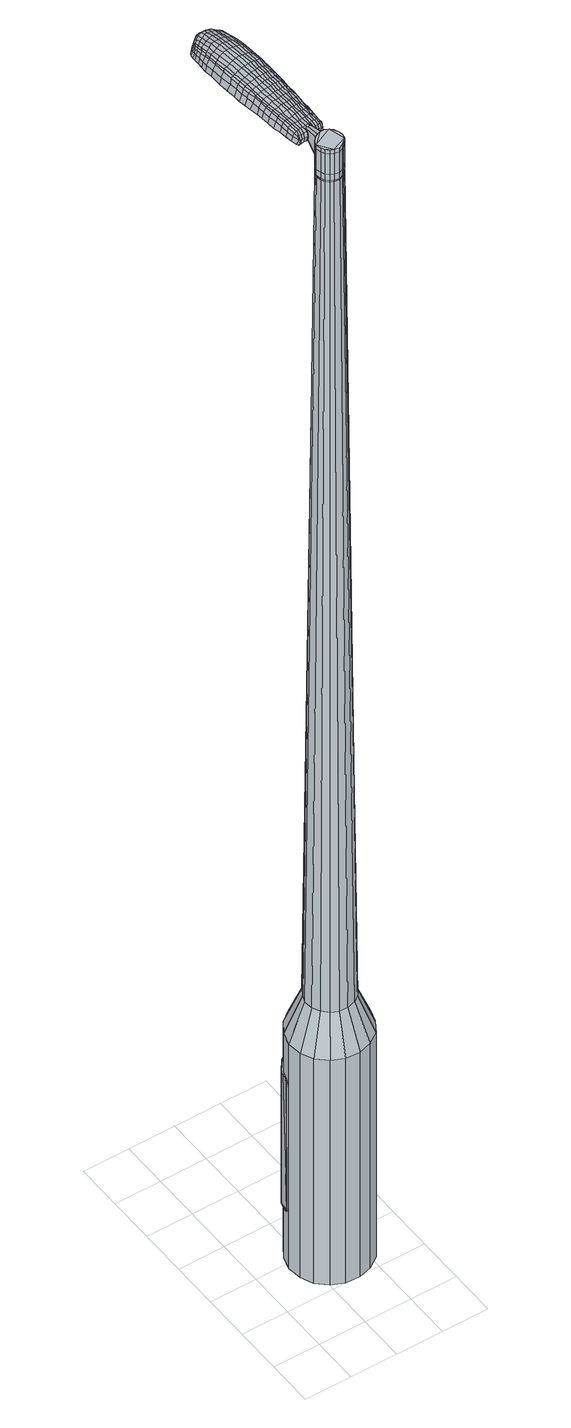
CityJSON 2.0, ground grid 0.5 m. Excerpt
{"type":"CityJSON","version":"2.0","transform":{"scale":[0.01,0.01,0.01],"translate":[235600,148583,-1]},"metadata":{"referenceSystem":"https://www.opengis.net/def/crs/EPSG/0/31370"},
"CityObjects":{
"object1":{"type":"GenericCityObject","attributes":{"cluster":123,"mean_distance_to_centroid":0.121,"new_centroid_x":235600.76,"new_centroid_y":148583.89,"mean_distance_to_camera":6.77,"H1":-24.84,"H2":-20.84,"Z_final":111.31,"cluster2":-1,"proj_x":235605.59,"proj_y":148583.4,"id_line":62714,"bearing_l":5.87,"distance":4.85,"orientation":"left","G_obj":95.87},"geometry":[{"type":"MultiSurface","lod":"2","boundaries":[[[0,1,2,3]],[[1,4,5,2]],[[4,6,7,5]],[[6,8,9,7]],[[8,10,11,9]],[[10,12,13,11]],[[12,14,15,13]],[[14,16,17,15]],[[16,18,19,17]],[[18,20,21,19]],[[20,22,23,21]],[[22,24,25,23]],[[24,26,27,25]],[[26,28,29,27]],[[28,30,31,29]],[[30,32,33,31]],[[32,34,35,33]],[[34,0,3,35]],[[36,37,38,39]],[[38,40,41,42]],[[41,43,42]],[[42,44,45,46]],[[45,47,46]],[[46,48,49,50]],[[49,51,50]],[[42,46,50,38]],[[50,52,39,38]],[[53,36,39]],[[2,5,7,35]],[[7,9,11,15]],[[11,13,15]],[[15,17,19,23]],[[19,21,23]],[[23,25,27,31]],[[27,29,31]],[[15,23,31,7]],[[31,33,35,7]],[[3,2,35]],[[1,0,54,55]],[[0,34,56,54]],[[34,32,57,56]],[[32,30,58,57]],[[30,28,59,58]],[[28,26,60,59]],[[26,24,61,60]],[[24,22,62,61]],[[22,20,63,62]],[[20,18,64,63]],[[18,16,65,64]],[[16,14,66,65]],[[14,12,67,66]],[[12,10,68,67]],[[10,8,69,68]],[[8,6,70,69]],[[6,4,71,70]],[[4,1,55,71]],[[55,54,72,73]],[[54,56,74,72]],[[56,57,75,74]],[[57,58,76,75]],[[58,59,77,76]],[[59,60,78,77]],[[60,61,79,78]],[[61,62,80,79]],[[62,63,81,80]],[[63,64,82,81]],[[64,65,83,82]],[[65,66,84,83]],[[66,67,85,84]],[[67,68,86,85]],[[68,69,87,86]],[[69,70,88,87]],[[70,71,89,88]],[[71,55,73,89]],[[72,90,91,92]],[[93,94,90,72]],[[75,95,94,93]],[[96,97,95,75]],[[98,99,97,96]],[[78,100,99,98]],[[79,101,100,78]],[[80,102,101,79]],[[81,103,102,80]],[[104,105,103,81]],[[83,106,105,104]],[[84,107,106,83]],[[108,109,107,84]],[[110,111,109,108]],[[112,113,111,110]],[[114,115,113,112]],[[89,116,115,114]],[[92,91,116,89]],[[117,118,119,120]],[[121,117,120,122]],[[123,121,122,124]],[[125,123,124,126]],[[127,125,126,128]],[[129,127,128,130]],[[131,129,130,132]],[[133,131,132,134]],[[135,133,134,136]],[[137,135,136,138]],[[139,137,138,140]],[[141,139,140,142]],[[143,141,142,144]],[[145,143,144,146]],[[147,145,146,148]],[[149,147,148,150]],[[73,72,92]],[[74,93,72]],[[74,75,93]],[[76,96,75]],[[76,77,98,96]],[[77,78,98]],[[82,104,81]],[[82,83,104]],[[85,108,84]],[[85,86,110,108]],[[86,87,112,110]],[[87,88,114,112]],[[88,89,114]],[[73,92,89]],[[151,91,90]],[[151,116,91]],[[152,115,116]],[[152,153,113,115]],[[153,154,111,113]],[[154,155,109,111]],[[155,107,109]],[[156,105,106]],[[156,103,105]],[[157,99,100]],[[157,158,97,99]],[[158,95,97]],[[159,94,95]],[[159,90,94]],[[39,52,149,160]],[[151,90,161,150]],[[53,39,160,118]],[[90,159,119,161]],[[36,53,118,117]],[[159,95,120,119]],[[37,36,117,121]],[[95,158,122,120]],[[38,37,121,123]],[[158,157,124,122]],[[40,38,123,125]],[[157,100,126,124]],[[41,40,125,127]],[[100,101,128,126]],[[43,41,127,129]],[[101,102,130,128]],[[42,43,129,131]],[[102,103,132,130]],[[44,42,131,133]],[[103,156,134,132]],[[45,44,133,135]],[[156,106,136,134]],[[47,45,135,137]],[[106,107,138,136]],[[46,47,137,139]],[[107,155,140,138]],[[48,46,139,141]],[[155,154,142,140]],[[49,48,141,143]],[[154,153,144,142]],[[51,49,143,145]],[[153,152,146,144]],[[50,51,145,147]],[[152,116,148,146]],[[52,50,147,149]],[[116,151,150,148]],[[149,150,162,163]],[[150,161,164,162]],[[161,119,165,164]],[[119,118,166,165]],[[118,160,167,166]],[[160,149,163,167]],[[168,169,170,171]],[[172,168,171,173]],[[168,172,174,175]],[[169,168,175,176]],[[177,178,179,180]],[[181,177,180,182]],[[177,181,183,184]],[[178,177,184,185]],[[186,187,188,189]],[[190,186,189,191]],[[186,190,192,193]],[[187,186,193,194]],[[195,196,197,198]],[[199,195,198,200]],[[195,199,201,202]],[[196,195,202,203]],[[204,205,206,207]],[[208,204,207,209]],[[204,208,210,211]],[[205,204,211,212]],[[213,214,215,216]],[[217,213,216,218]],[[213,217,219,220]],[[214,213,220,221]],[[222,223,224,225]],[[214,222,225,215]],[[222,214,221,226]],[[223,222,226,227]],[[228,229,230,231]],[[223,228,231,224]],[[228,223,227,232]],[[229,228,232,233]],[[234,172,173,235]],[[229,234,235,230]],[[234,229,233,236]],[[172,234,236,174]],[[237,238,239,240]],[[241,237,240,242]],[[237,241,243,244]],[[238,237,244,245]],[[246,247,248,249]],[[238,246,249,239]],[[246,238,245,250]],[[247,246,250,251]],[[252,253,254,255]],[[247,252,255,248]],[[252,247,251,256]],[[253,252,256,257]],[[258,259,260,261]],[[253,258,261,254]],[[258,253,257,262]],[[259,258,262,263]],[[264,169,176,265]],[[259,264,265,260]],[[264,259,263,266]],[[169,264,266,170]],[[267,268,269,270]],[[271,267,270,272]],[[267,271,273,274]],[[268,267,274,275]],[[276,277,278,279]],[[268,276,279,269]],[[276,268,275,280]],[[277,276,280,281]],[[282,283,284,285]],[[277,282,285,278]],[[282,277,281,286]],[[283,282,286,287]],[[288,181,182,289]],[[283,288,289,284]],[[288,283,287,290]],[[181,288,290,183]],[[291,292,293,294]],[[295,291,294,296]],[[291,295,297,298]],[[292,291,298,299]],[[300,301,302,303]],[[292,300,303,293]],[[300,292,299,304]],[[301,300,304,305]],[[306,307,308,309]],[[301,306,309,302]],[[306,301,305,310]],[[307,306,310,311]],[[312,313,314,315]],[[307,312,315,308]],[[312,307,311,316]],[[313,312,316,317]],[[318,178,185,319]],[[313,318,319,314]],[[318,313,317,320]],[[178,318,320,179]],[[321,207,206,322]],[[323,321,322,324]],[[321,323,325,326]],[[207,321,326,209]],[[327,323,324,328]],[[329,327,328,330]],[[327,329,331,332]],[[323,327,332,325]],[[333,329,330,334]],[[335,333,334,336]],[[333,335,337,338]],[[329,333,338,331]],[[339,335,336,340]],[[341,339,340,342]],[[339,341,343,344]],[[335,339,344,337]],[[345,341,342,346]],[[196,345,346,197]],[[345,196,203,347]],[[341,345,347,343]],[[348,349,194,193]],[[350,348,193,192]],[[348,350,351,352]],[[349,348,352,353]],[[354,355,353,352]],[[356,354,352,351]],[[354,356,357,358]],[[355,354,358,359]],[[360,361,359,358]],[[362,360,358,357]],[[360,362,363,364]],[[361,360,364,365]],[[366,367,365,364]],[[368,366,364,363]],[[366,368,201,199]],[[367,366,199,200]],[[369,370,371,372]],[[271,369,372,273]],[[369,271,272,373]],[[370,369,373,374]],[[375,190,191,376]],[[370,375,376,371]],[[375,370,374,377]],[[190,375,377,192]],[[378,379,380,381]],[[217,378,381,219]],[[378,217,218,382]],[[379,378,382,383]],[[384,385,386,387]],[[379,384,387,380]],[[384,379,383,388]],[[385,384,388,389]],[[390,187,194,391]],[[385,390,391,386]],[[390,385,389,392]],[[187,390,392,188]],[[393,394,395,396]],[[175,393,396,176]],[[393,175,174,397]],[[394,393,397,398]],[[399,400,401,402]],[[394,399,402,395]],[[399,394,398,403]],[[400,399,403,404]],[[405,198,197,406]],[[400,405,406,401]],[[405,400,404,407]],[[198,405,407,200]],[[408,409,410,411]],[[180,408,411,182]],[[408,180,179,412]],[[409,408,412,413]],[[414,202,201,415]],[[409,414,415,410]],[[414,409,413,416]],[[202,414,416,203]],[[417,418,419,420]],[[295,417,420,297]],[[417,295,296,421]],[[418,417,421,422]],[[423,208,209,424]],[[418,423,424,419]],[[423,418,422,425]],[[208,423,425,210]],[[426,427,428,429]],[[241,426,429,243]],[[426,241,242,430]],[[427,426,430,431]],[[432,433,434,435]],[[427,432,435,428]],[[432,427,431,436]],[[433,432,436,437]],[[438,205,212,439]],[[433,438,439,434]],[[438,433,437,440]],[[205,438,440,206]],[[441,442,431,430]],[[240,441,430,242]],[[441,240,239,443]],[[442,441,443,444]],[[445,446,437,436]],[[442,445,436,431]],[[445,442,444,447]],[[446,445,447,448]],[[449,322,206,440]],[[446,449,440,437]],[[449,446,448,450]],[[322,449,450,324]],[[451,452,453,454]],[[298,451,454,299]],[[451,298,297,420]],[[452,451,420,419]],[[455,326,325,456]],[[452,455,456,453]],[[455,452,419,424]],[[326,455,424,209]],[[457,458,444,443]],[[249,457,443,239]],[[457,249,248,459]],[[458,457,459,460]],[[461,462,448,447]],[[458,461,447,444]],[[461,458,460,463]],[[462,461,463,464]],[[465,328,324,450]],[[462,465,450,448]],[[465,462,464,466]],[[328,465,466,330]],[[467,468,469,470]],[[304,467,470,305]],[[467,304,299,454]],[[468,467,454,453]],[[471,332,331,472]],[[468,471,472,469]],[[471,468,453,456]],[[332,471,456,325]],[[473,474,460,459]],[[255,473,459,248]],[[473,255,254,475]],[[474,473,475,476]],[[477,478,464,463]],[[474,477,463,460]],[[477,474,476,479]],[[478,477,479,480]],[[481,334,330,466]],[[478,481,466,464]],[[481,478,480,482]],[[334,481,482,336]],[[483,484,485,486]],[[310,483,486,311]],[[483,310,305,470]],[[484,483,470,469]],[[487,338,337,488]],[[484,487,488,485]],[[487,484,469,472]],[[338,487,472,331]],[[489,490,476,475]],[[261,489,475,254]],[[489,261,260,491]],[[490,489,491,492]],[[493,494,480,479]],[[490,493,479,476]],[[493,490,492,495]],[[494,493,495,496]],[[497,340,336,482]],[[494,497,482,480]],[[497,494,496,498]],[[340,497,498,342]],[[499,500,501,502]],[[316,499,502,317]],[[499,316,311,486]],[[500,499,486,485]],[[503,344,343,504]],[[500,503,504,501]],[[503,500,485,488]],[[344,503,488,337]],[[505,506,492,491]],[[265,505,491,260]],[[505,265,176,396]],[[506,505,396,395]],[[507,508,496,495]],[[506,507,495,492]],[[507,506,395,402]],[[508,507,402,401]],[[509,346,342,498]],[[508,509,498,496]],[[509,508,401,406]],[[346,509,406,197]],[[510,511,413,412]],[[320,510,412,179]],[[510,320,317,502]],[[511,510,502,501]],[[512,347,203,416]],[[511,512,416,413]],[[512,511,501,504]],[[347,512,504,343]],[[513,514,374,373]],[[270,513,373,272]],[[513,270,269,515]],[[514,513,515,516]],[[517,350,192,377]],[[514,517,377,374]],[[517,514,516,518]],[[350,517,518,351]],[[519,520,521,522]],[[220,519,522,221]],[[519,220,219,381]],[[520,519,381,380]],[[523,524,525,526]],[[520,523,526,521]],[[523,520,380,387]],[[524,523,387,386]],[[527,349,353,528]],[[524,527,528,525]],[[527,524,386,391]],[[349,527,391,194]],[[529,530,516,515]],[[279,529,515,269]],[[529,279,278,531]],[[530,529,531,532]],[[533,356,351,518]],[[530,533,518,516]],[[533,530,532,534]],[[356,533,534,357]],[[535,536,537,538]],[[226,535,538,227]],[[535,226,221,522]],[[536,535,522,521]],[[539,540,541,542]],[[536,539,542,537]],[[539,536,521,526]],[[540,539,526,525]],[[543,355,359,544]],[[540,543,544,541]],[[543,540,525,528]],[[355,543,528,353]],[[545,546,532,531]],[[285,545,531,278]],[[545,285,284,547]],[[546,545,547,548]],[[549,362,357,534]],[[546,549,534,532]],[[549,546,548,550]],[[362,549,550,363]],[[551,552,553,554]],[[232,551,554,233]],[[551,232,227,538]],[[552,551,538,537]],[[555,556,557,558]],[[552,555,558,553]],[[555,552,537,542]],[[556,555,542,541]],[[559,361,365,560]],[[556,559,560,557]],[[559,556,541,544]],[[361,559,544,359]],[[561,562,548,547]],[[289,561,547,284]],[[561,289,182,411]],[[562,561,411,410]],[[563,368,363,550]],[[562,563,550,548]],[[563,562,410,415]],[[368,563,415,201]],[[564,565,398,397]],[[236,564,397,174]],[[564,236,233,554]],[[565,564,554,553]],[[566,567,404,403]],[[565,566,403,398]],[[566,565,553,558]],[[567,566,558,557]],[[568,367,200,407]],[[567,568,407,404]],[[568,567,557,560]],[[367,568,560,365]],[[569,570,571,572]],[[572,571,573,574]],[[575,573,571,576]],[[576,571,570,577]],[[578,579,580,581]],[[581,580,582,583]],[[584,582,580,585]],[[585,580,579,586]],[[587,588,589,590]],[[590,589,591,592]],[[593,591,589,594]],[[594,589,588,595]],[[596,597,598,599]],[[599,598,600,601]],[[602,600,598,603]],[[603,598,597,604]],[[605,606,607,608]],[[608,607,609,610]],[[611,609,607,612]],[[612,607,606,613]],[[614,615,616,617]],[[617,616,618,619]],[[620,618,616,621]],[[621,616,615,622]],[[623,624,625,626]],[[626,625,615,614]],[[622,615,625,627]],[[627,625,624,628]],[[629,630,631,632]],[[632,631,624,623]],[[628,624,631,633]],[[633,631,630,634]],[[574,573,635,636]],[[636,635,630,629]],[[634,630,635,637]],[[637,635,573,575]],[[638,639,640,641]],[[641,640,642,643]],[[644,642,640,645]],[[645,640,639,646]],[[647,648,649,650]],[[650,649,639,638]],[[646,639,649,651]],[[651,649,648,652]],[[653,654,655,656]],[[656,655,648,647]],[[652,648,655,657]],[[657,655,654,658]],[[659,660,661,662]],[[662,661,654,653]],[[658,654,661,663]],[[663,661,660,664]],[[577,570,665,666]],[[666,665,660,659]],[[664,660,665,667]],[[667,665,570,569]],[[668,669,670,671]],[[671,670,672,673]],[[674,672,670,675]],[[675,670,669,676]],[[677,678,679,680]],[[680,679,669,668]],[[676,669,679,681]],[[681,679,678,682]],[[683,684,685,686]],[[686,685,678,677]],[[682,678,685,687]],[[687,685,684,688]],[[583,582,689,690]],[[690,689,684,683]],[[688,684,689,691]],[[691,689,582,584]],[[692,693,694,695]],[[695,694,696,697]],[[698,696,694,699]],[[699,694,693,700]],[[701,702,703,704]],[[704,703,693,692]],[[700,693,703,705]],[[705,703,702,706]],[[707,708,709,710]],[[710,709,702,701]],[[706,702,709,711]],[[711,709,708,712]],[[713,714,715,716]],[[716,715,708,707]],[[712,708,715,717]],[[717,715,714,718]],[[586,579,719,720]],[[720,719,714,713]],[[718,714,719,721]],[[721,719,579,578]],[[605,608,722,723]],[[723,722,724,725]],[[726,724,722,727]],[[727,722,608,610]],[[725,724,728,729]],[[729,728,730,731]],[[732,730,728,733]],[[733,728,724,726]],[[731,730,734,735]],[[735,734,736,737]],[[738,736,734,739]],[[739,734,730,732]],[[737,736,740,741]],[[741,740,742,743]],[[744,742,740,745]],[[745,740,736,738]],[[743,742,746,747]],[[747,746,597,596]],[[604,597,746,748]],[[748,746,742,744]],[[595,749,750,594]],[[594,750,751,593]],[[752,751,750,753]],[[753,750,749,754]],[[754,755,756,753]],[[753,756,757,752]],[[758,757,756,759]],[[759,756,755,760]],[[760,761,762,759]],[[759,762,763,758]],[[764,763,762,765]],[[765,762,761,766]],[[766,767,768,765]],[[765,768,769,764]],[[602,769,768,600]],[[600,768,767,601]],[[770,771,772,773]],[[773,772,672,674]],[[673,672,772,774]],[[774,772,771,775]],[[592,591,776,777]],[[777,776,771,770]],[[775,771,776,778]],[[778,776,591,593]],[[779,780,781,782]],[[782,781,618,620]],[[619,618,781,783]],[[783,781,780,784]],[[785,786,787,788]],[[788,787,780,779]],[[784,780,787,789]],[[789,787,786,790]],[[595,588,791,792]],[[792,791,786,785]],[[790,786,791,793]],[[793,791,588,587]],[[794,795,796,797]],[[797,796,576,577]],[[575,576,796,798]],[[798,796,795,799]],[[800,801,802,803]],[[803,802,795,794]],[[799,795,802,804]],[[804,802,801,805]],[[596,599,806,807]],[[807,806,801,800]],[[805,801,806,808]],[[808,806,599,601]],[[809,810,811,812]],[[812,811,581,583]],[[578,581,811,813]],[[813,811,810,814]],[[602,603,815,816]],[[816,815,810,809]],[[814,810,815,817]],[[817,815,603,604]],[[818,819,820,821]],[[821,820,696,698]],[[697,696,820,822]],[[822,820,819,823]],[[610,609,824,825]],[[825,824,819,818]],[[823,819,824,826]],[[826,824,609,611]],[[827,828,829]],[[829,828,642,644]],[[643,642,828,830]],[[830,828,831]],[[832,833,834,835]],[[835,834,828,827]],[[831,828,834,836]],[[836,834,833,837]],[[613,606,838,839]],[[839,838,833,832]],[[837,833,838,840]],[[840,838,606,605]],[[831,841,842,830]],[[830,842,641,643]],[[638,641,842,843]],[[843,842,841,844]],[[837,845,846,836]],[[836,846,841,831]],[[844,841,846,847]],[[847,846,845,848]],[[605,723,849,840]],[[840,849,845,837]],[[848,845,849,850]],[[850,849,723,725]],[[851,852,853,854]],[[854,853,699,700]],[[698,699,853,821]],[[821,853,852,818]],[[726,727,855,856]],[[856,855,852,851]],[[818,852,855,825]],[[825,855,727,610]],[[844,857,858,843]],[[843,858,650,638]],[[647,650,858,859]],[[859,858,857,860]],[[848,861,862,847]],[[847,862,857,844]],[[860,857,862,863]],[[863,862,861,864]],[[725,729,865,850]],[[850,865,861,848]],[[864,861,865,866]],[[866,865,729,731]],[[867,868,869,870]],[[870,869,705,706]],[[700,705,869,854]],[[854,869,868,851]],[[732,733,871,872]],[[872,871,868,867]],[[851,868,871,856]],[[856,871,733,726]],[[860,873,874,859]],[[859,874,656,647]],[[653,656,874,875]],[[875,874,873,876]],[[864,877,878,863]],[[863,878,873,860]],[[876,873,878,879]],[[879,878,877,880]],[[731,735,881,866]],[[866,881,877,864]],[[880,877,881,882]],[[882,881,735,737]],[[883,884,885,886]],[[886,885,711,712]],[[706,711,885,870]],[[870,885,884,867]],[[738,739,887,888]],[[888,887,884,883]],[[867,884,887,872]],[[872,887,739,732]],[[876,889,890,875]],[[875,890,662,653]],[[659,662,890,891]],[[891,890,889,892]],[[880,893,894,879]],[[879,894,889,876]],[[892,889,894,895]],[[895,894,893,896]],[[737,741,897,882]],[[882,897,893,880]],[[896,893,897,898]],[[898,897,741,743]],[[899,900,901,902]],[[902,901,717,718]],[[712,717,901,886]],[[886,901,900,883]],[[744,745,903,904]],[[904,903,900,899]],[[883,900,903,888]],[[888,903,745,738]],[[892,905,906,891]],[[891,906,666,659]],[[577,666,906,797]],[[797,906,905,794]],[[896,907,908,895]],[[895,908,905,892]],[[794,905,908,803]],[[803,908,907,800]],[[743,747,909,898]],[[898,909,907,896]],[[800,907,909,807]],[[807,909,747,596]],[[814,910,911,813]],[[813,911,721,578]],[[718,721,911,902]],[[902,911,910,899]],[[604,748,912,817]],[[817,912,910,814]],[[899,910,912,904]],[[904,912,748,744]],[[775,913,914,774]],[[774,914,671,673]],[[668,671,914,915]],[[915,914,913,916]],[[593,751,917,778]],[[778,917,913,775]],[[916,913,917,918]],[[918,917,751,752]],[[919,920,921,922]],[[922,921,621,622]],[[620,621,921,782]],[[782,921,920,779]],[[923,924,925,926]],[[926,925,920,919]],[[779,920,925,788]],[[788,925,924,785]],[[754,749,927,928]],[[928,927,924,923]],[[785,924,927,792]],[[792,927,749,595]],[[916,929,930,915]],[[915,930,680,668]],[[677,680,930,931]],[[931,930,929,932]],[[752,757,933,918]],[[918,933,929,916]],[[932,929,933,934]],[[934,933,757,758]],[[935,936,937,938]],[[938,937,627,628]],[[622,627,937,922]],[[922,937,936,919]],[[939,940,941,942]],[[942,941,936,935]],[[919,936,941,926]],[[926,941,940,923]],[[760,755,943,944]],[[944,943,940,939]],[[923,940,943,928]],[[928,943,755,754]],[[932,945,946,931]],[[931,946,686,677]],[[683,686,946,947]],[[947,946,945,948]],[[758,763,949,934]],[[934,949,945,932]],[[948,945,949,950]],[[950,949,763,764]],[[951,952,953,954]],[[954,953,633,634]],[[628,633,953,938]],[[938,953,952,935]],[[955,956,957,958]],[[958,957,952,951]],[[935,952,957,942]],[[942,957,956,939]],[[766,761,959,960]],[[960,959,956,955]],[[939,956,959,944]],[[944,959,761,760]],[[948,961,962,947]],[[947,962,690,683]],[[583,690,962,812]],[[812,962,961,809]],[[764,769,963,950]],[[950,963,961,948]],[[809,961,963,816]],[[816,963,769,602]],[[799,964,965,798]],[[798,965,637,575]],[[634,637,965,954]],[[954,965,964,951]],[[805,966,967,804]],[[804,967,964,799]],[[951,964,967,958]],[[958,967,966,955]],[[601,767,968,808]],[[808,968,966,805]],[[955,966,968,960]],[[960,968,767,766]],[[569,572,171,170]],[[572,574,173,171]],[[584,585,184,183]],[[585,586,185,184]],[[587,590,189,188]],[[590,592,191,189]],[[611,612,211,210]],[[612,613,212,211]],[[614,617,216,215]],[[617,619,218,216]],[[623,626,225,224]],[[626,614,215,225]],[[629,632,231,230]],[[632,623,224,231]],[[574,636,235,173]],[[636,629,230,235]],[[644,645,244,243]],[[645,646,245,244]],[[646,651,250,245]],[[651,652,251,250]],[[652,657,256,251]],[[657,658,257,256]],[[658,663,262,257]],[[663,664,263,262]],[[664,667,266,263]],[[667,569,170,266]],[[674,675,274,273]],[[675,676,275,274]],[[676,681,280,275]],[[681,682,281,280]],[[682,687,286,281]],[[687,688,287,286]],[[688,691,290,287]],[[691,584,183,290]],[[692,695,294,293]],[[695,697,296,294]],[[701,704,303,302]],[[704,692,293,303]],[[707,710,309,308]],[[710,701,302,309]],[[713,716,315,314]],[[716,707,308,315]],[[586,720,319,185]],[[720,713,314,319]],[[770,773,372,371]],[[773,674,273,372]],[[592,777,376,191]],[[777,770,371,376]],[[619,783,382,218]],[[783,784,383,382]],[[784,789,388,383]],[[789,790,389,388]],[[790,793,392,389]],[[793,587,188,392]],[[697,822,421,296]],[[822,823,422,421]],[[823,826,425,422]],[[826,611,210,425]],[[827,829,429,428]],[[829,644,243,429]],[[832,835,435,434]],[[835,827,428,435]],[[613,839,439,212]],[[839,832,434,439]],[[969,970,971,972]],[[973,974,972,971]],[[975,976,977,978]],[[979,980,981,982]],[[970,983,984,971]],[[985,973,971,984]],[[986,975,978,987]],[[988,989,980,979]],[[983,990,991,984]],[[991,992,985,984]],[[993,986,987,994]],[[995,989,988,996]],[[990,997,998,991]],[[998,999,992,991]],[[1000,993,994,1001]],[[1002,995,996,1003]],[[1004,1005,1006,1007]],[[1008,1009,1005,1004]],[[1008,1010,1011,1009]],[[1010,1012,1013,1011]],[[1014,1015,1016,1017]],[[1018,1019,1015,1014]],[[1020,1021,1019,1018]],[[1022,1023,1021,1020]],[[1017,1006,1005,1014]],[[1014,1005,1009,1018]],[[1009,1011,1020,1018]],[[1011,1013,1022,1020]],[[978,977,974,973]],[[987,978,973,985]],[[992,994,987,985]],[[999,1001,994,992]],[[979,982,976,975]],[[988,979,975,986]],[[996,988,986,993]],[[1003,996,993,1000]],[[980,1004,1007,981]],[[989,1008,1004,980]],[[1010,1008,989,995]],[[1012,1010,995,1002]],[[1024,1025,1026,1027]],[[1026,1028,1029,1030]],[[1026,1030,1031,1032]],[[1026,1032,1027]],[[1033,1024,1027,1034]],[[1035,1034,1027,1036]],[[1037,1036,1027]],[[1038,1026,1025,1039]],[[1040,1038,1039,1041]],[[1042,1040,1041,1043]],[[1044,1042,1043,1045]],[[1046,1044,1045,1047]],[[1047,1048,1049,1050]],[[1047,1050,1051,1052]],[[1047,1052,1053,1054]],[[1053,1055,1056,1057]],[[1053,1057,1058,1059]],[[1053,1059,1054]],[[1047,1054,1046]],[[1060,1061,1025,1024]],[[1062,1063,1028,1026]],[[1064,1065,1037,1027]],[[1061,1066,1039,1025]],[[1067,1062,1026,1038]],[[1066,1068,1041,1039]],[[1069,1067,1038,1040]],[[1068,1070,1043,1041]],[[1071,1069,1040,1042]],[[1070,1072,1045,1043]],[[1073,1071,1042,1044]],[[1072,1074,1047,1045]],[[1075,1073,1044,1046]],[[1074,1076,1048,1047]],[[1077,1078,1055,1053]],[[1079,1075,1046,1054]],[[1049,1048,1076,1080]],[[1050,1049,1080,1081]],[[1051,1050,1081,1082]],[[1052,1051,1082,1083]],[[1053,1052,1083,1077]],[[1084,1060,1024,1033]],[[1085,1084,1033,1034]],[[1086,1085,1034,1035]],[[1087,1086,1035,1036]],[[1065,1087,1036,1037]],[[1029,1028,1063,1088]],[[1056,1055,1078,1089]],[[1030,1029,1088,1090]],[[1031,1030,1090,1091]],[[1032,1031,1091,1092]],[[1027,1032,1092,1064]],[[1057,1056,1089,1093]],[[1058,1057,1093,1094]],[[1059,1058,1094,1095]],[[1054,1059,1095,1079]]]}]}
},
"vertices":[
[70,133,384],[85,132,384],[85,132,96],[70,133,96],[98,126,384],[98,126,96],[109,116,384],[109,116,96],[115,102,384],[115,102,96],[117,88,384],[117,88,96],[113,74,384],[113,74,96],[105,61,384],[105,61,96],[93,53,384],[93,53,96],[79,49,384],[79,49,96],[64,50,384],[64,50,96],[51,56,384],[51,56,96],[40,66,384],[40,66,96],[34,79,384],[34,79,96],[32,94,384],[32,94,96],[36,108,384],[36,108,96],[44,120,384],[44,120,96],[56,129,384],[56,129,96],[65,100,1524],[62,96,1524],[61,92,1524],[73,104,1524],[62,87,1524],[64,83,1524],[71,78,1524],[67,80,1524],[76,77,1524],[80,79,1524],[87,85,1524],[84,82,1524],[88,90,1524],[87,95,1524],[82,102,1524],[85,99,1524],[78,104,1524],[69,103,1524],[72,116,429],[81,115,429],[64,114,429],[56,108,429],[52,101,429],[49,93,429],[50,84,429],[54,76,429],[60,70,429],[68,66,429],[77,66,429],[86,68,429],[93,73,429],[98,81,429],[100,89,429],[99,98,429],[95,106,429],[89,112,429],[73,104,1483],[78,104,1483],[69,103,1483],[65,100,1483],[62,96,1483],[61,92,1483],[62,87,1483],[64,83,1483],[67,80,1483],[71,78,1483],[76,77,1483],[80,79,1483],[84,82,1483],[87,85,1483],[88,90,1483],[87,95,1483],[85,99,1483],[82,102,1483],[73,104,1485],[78,103,1485],[78,103,1483],[69,102,1483],[69,102,1485],[65,100,1485],[63,96,1483],[63,96,1485],[62,92,1483],[62,92,1485],[62,87,1485],[64,83,1485],[67,80,1485],[71,78,1485],[76,78,1483],[76,78,1485],[80,79,1485],[84,82,1485],[86,86,1483],[86,86,1485],[87,90,1483],[87,90,1485],[87,94,1483],[87,94,1485],[85,98,1483],[85,98,1485],[82,102,1485],[65,100,1519],[69,103,1519],[69,103,1493],[65,100,1493],[62,96,1519],[62,96,1493],[61,92,1519],[61,92,1493],[62,87,1519],[62,87,1493],[64,83,1519],[64,83,1493],[67,80,1519],[67,80,1493],[71,78,1519],[71,78,1493],[76,77,1519],[76,77,1493],[80,79,1519],[80,79,1493],[84,82,1519],[84,82,1493],[87,85,1519],[87,85,1493],[88,90,1519],[88,90,1493],[87,95,1519],[87,95,1493],[85,99,1519],[85,99,1493],[82,102,1519],[82,102,1493],[78,104,1519],[78,104,1493],[78,104,1485],[85,99,1485],[87,95,1485],[88,90,1485],[87,85,1485],[76,77,1485],[61,92,1485],[62,96,1485],[69,103,1485],[73,104,1519],[73,104,1493],[74,123,1513],[74,123,1518],[71,123,1513],[68,123,1513],[68,123,1518],[71,123,1518],[83,199,1519],[84,191,1518],[85,193,1509],[85,200,1510],[83,207,1519],[84,209,1510],[81,206,1526],[82,197,1525],[82,190,1525],[45,195,1519],[46,188,1518],[47,187,1525],[46,194,1525],[44,203,1519],[45,203,1526],[42,205,1510],[43,196,1510],[44,189,1509],[55,270,1519],[58,270,1519],[58,271,1513],[55,271,1513],[51,268,1519],[51,269,1513],[51,267,1524],[55,268,1524],[59,268,1524],[62,196,1530],[63,189,1529],[66,189,1529],[66,196,1530],[61,205,1531],[65,205,1531],[58,205,1530],[59,195,1530],[60,188,1529],[71,116,1512],[73,116,1512],[73,117,1517],[71,117,1517],[68,115,1512],[68,117,1517],[67,116,1506],[71,117,1506],[73,117,1506],[76,257,1519],[76,254,1519],[78,255,1512],[77,258,1512],[75,260,1518],[76,261,1512],[74,259,1522],[74,257,1523],[75,254,1524],[77,249,1519],[79,244,1519],[80,245,1512],[79,251,1512],[76,249,1524],[77,243,1525],[79,238,1519],[80,230,1519],[82,232,1511],[81,239,1511],[78,237,1526],[79,229,1526],[81,219,1519],[83,220,1510],[80,218,1526],[86,125,1513],[86,132,1513],[85,131,1518],[85,124,1517],[86,119,1512],[86,120,1516],[87,120,1506],[87,126,1507],[87,133,1507],[86,140,1514],[86,147,1515],[84,146,1520],[85,139,1519],[87,141,1507],[87,149,1507],[85,155,1515],[85,162,1516],[84,161,1522],[84,154,1521],[87,156,1508],[86,164,1508],[85,170,1517],[84,177,1517],[83,176,1524],[83,169,1523],[86,171,1508],[86,178,1509],[84,184,1518],[83,183,1524],[85,186,1509],[40,254,1519],[40,251,1519],[41,251,1524],[41,254,1523],[40,257,1518],[41,256,1522],[39,258,1512],[39,255,1512],[39,252,1512],[40,246,1519],[40,241,1519],[42,240,1525],[41,246,1524],[39,247,1512],[39,241,1512],[40,235,1519],[41,227,1519],[43,226,1526],[42,234,1526],[39,236,1511],[40,228,1511],[42,215,1519],[44,214,1526],[41,216,1510],[56,122,1513],[55,129,1513],[54,130,1507],[55,123,1507],[58,116,1512],[57,117,1506],[58,117,1516],[57,121,1517],[56,129,1518],[54,137,1514],[53,144,1515],[51,145,1507],[53,138,1507],[55,136,1519],[54,143,1520],[51,152,1515],[50,159,1516],[49,160,1508],[50,153,1508],[53,151,1521],[52,158,1522],[49,166,1517],[48,173,1517],[46,175,1509],[48,167,1508],[51,165,1523],[50,173,1524],[47,181,1518],[45,182,1509],[48,180,1524],[70,122,1519],[73,122,1519],[69,130,1520],[72,130,1520],[67,129,1520],[67,122,1519],[69,137,1522],[71,137,1522],[68,144,1523],[71,145,1523],[65,144,1523],[66,137,1521],[67,152,1524],[70,152,1524],[66,159,1525],[69,160,1525],[63,159,1525],[64,152,1524],[66,167,1526],[68,167,1526],[65,174,1527],[68,174,1527],[61,174,1527],[62,166,1526],[64,181,1528],[67,182,1528],[60,181,1528],[55,265,1527],[59,265,1527],[51,264,1526],[52,259,1527],[56,261,1528],[59,261,1528],[56,254,1529],[60,255,1529],[52,253,1528],[53,246,1530],[57,247,1530],[61,247,1530],[58,240,1531],[61,240,1531],[54,239,1530],[55,230,1531],[59,231,1531],[62,231,1531],[60,218,1531],[64,218,1531],[56,217,1531],[41,259,1518],[43,262,1519],[42,262,1513],[40,260,1513],[42,258,1523],[44,260,1523],[47,265,1519],[46,266,1513],[47,264,1524],[74,262,1518],[72,264,1518],[71,262,1523],[73,260,1523],[75,263,1513],[73,265,1513],[69,266,1519],[66,268,1519],[66,267,1524],[69,265,1523],[70,267,1513],[66,269,1513],[62,269,1519],[62,268,1524],[62,270,1513],[80,197,1528],[78,197,1528],[79,190,1528],[81,190,1527],[80,206,1528],[78,206,1529],[75,197,1529],[72,197,1530],[73,189,1529],[76,190,1528],[75,206,1529],[72,206,1530],[69,197,1530],[70,189,1529],[68,206,1531],[48,194,1528],[50,194,1529],[49,203,1529],[47,203,1528],[49,187,1527],[51,187,1528],[54,195,1529],[53,204,1530],[55,188,1528],[59,115,1512],[61,115,1512],[61,116,1517],[59,116,1517],[58,115,1506],[60,115,1506],[64,115,1512],[64,116,1517],[64,116,1506],[85,117,1512],[84,117,1512],[84,118,1506],[86,118,1506],[85,118,1517],[83,118,1517],[81,117,1512],[79,116,1512],[79,117,1506],[82,118,1506],[81,118,1517],[78,118,1517],[76,116,1512],[76,117,1506],[76,117,1517],[84,124,1519],[83,123,1519],[84,131,1520],[82,131,1520],[80,123,1519],[78,123,1519],[80,131,1520],[77,130,1520],[75,123,1519],[75,130,1520],[59,121,1519],[61,121,1519],[60,129,1520],[58,129,1520],[64,122,1519],[63,129,1520],[83,139,1521],[82,138,1521],[83,146,1522],[81,146,1522],[79,138,1521],[77,138,1521],[79,146,1522],[76,145,1523],[74,138,1522],[73,145,1523],[57,136,1521],[59,136,1521],[58,144,1522],[55,143,1522],[62,136,1521],[61,144,1522],[83,153,1523],[81,153,1523],[82,161,1524],[80,161,1524],[78,153,1523],[76,153,1524],[78,160,1525],[75,160,1525],[73,152,1524],[72,160,1525],[54,151,1523],[57,151,1523],[55,158,1524],[53,158,1524],[60,151,1524],[59,159,1525],[82,168,1525],[80,168,1525],[81,175,1526],[80,175,1526],[77,168,1526],[74,167,1526],[77,175,1527],[74,175,1527],[71,167,1526],[71,175,1527],[52,165,1525],[54,166,1525],[53,173,1526],[51,173,1526],[58,166,1526],[57,173,1527],[81,183,1527],[79,183,1527],[76,182,1527],[73,182,1528],[70,182,1528],[50,180,1527],[52,180,1527],[56,180,1528],[42,256,1525],[44,258,1525],[42,252,1526],[44,254,1526],[47,261,1526],[48,257,1527],[73,258,1525],[72,260,1525],[72,256,1526],[74,255,1525],[69,262,1525],[66,264,1526],[67,260,1527],[70,258,1526],[63,265,1526],[63,261,1527],[43,247,1526],[44,249,1527],[43,241,1527],[45,242,1528],[48,251,1528],[49,244,1529],[75,249,1526],[73,251,1527],[74,245,1528],[76,244,1527],[70,252,1527],[67,254,1528],[68,247,1529],[71,246,1528],[64,254,1528],[64,247,1530],[43,234,1528],[45,236,1529],[44,226,1528],[46,227,1529],[49,237,1529],[50,229,1530],[77,237,1528],[75,238,1528],[76,230,1529],[78,229,1528],[72,239,1529],[69,240,1530],[70,231,1530],[73,230,1530],[65,240,1530],[66,231,1531],[45,215,1529],[48,215,1529],[52,216,1530],[79,218,1528],[77,218,1529],[74,218,1530],[71,218,1530],[67,218,1531],[83,193,1509],[82,191,1518],[81,198,1518],[83,200,1509],[81,207,1519],[82,208,1510],[79,206,1525],[80,197,1525],[80,190,1525],[49,187,1525],[48,188,1518],[47,195,1518],[48,194,1525],[46,204,1519],[47,203,1525],[44,205,1510],[45,196,1509],[46,189,1509],[58,269,1513],[58,268,1519],[55,267,1519],[55,268,1513],[52,266,1519],[52,267,1513],[52,265,1524],[55,266,1524],[59,266,1524],[66,189,1528],[63,189,1528],[62,196,1529],[66,197,1529],[61,205,1529],[65,206,1529],[58,205,1529],[59,196,1529],[60,189,1528],[73,119,1516],[73,118,1512],[71,118,1512],[71,119,1516],[68,118,1512],[68,119,1516],[67,118,1506],[70,119,1506],[73,119,1506],[76,255,1512],[75,254,1519],[74,257,1518],[75,258,1512],[73,259,1518],[74,260,1512],[72,258,1522],[73,256,1523],[73,253,1523],[78,245,1512],[77,243,1519],[76,249,1519],[77,250,1512],[74,248,1524],[75,243,1525],[80,231,1511],[78,230,1519],[77,238,1519],[79,239,1511],[76,237,1525],[77,229,1526],[80,219,1519],[81,220,1510],[78,218,1526],[83,132,1518],[84,132,1513],[85,125,1513],[84,124,1517],[84,120,1512],[84,121,1515],[85,121,1506],[85,126,1506],[85,133,1507],[82,146,1520],[84,147,1514],[84,140,1514],[83,139,1519],[85,141,1507],[85,149,1507],[82,161,1522],[83,162,1516],[83,155,1515],[82,154,1521],[85,156,1508],[84,164,1508],[81,176,1523],[82,177,1517],[83,170,1516],[81,169,1522],[84,171,1508],[84,178,1508],[82,184,1517],[81,183,1524],[83,186,1509],[43,251,1523],[42,251,1519],[42,254,1518],[43,254,1523],[42,256,1518],[43,256,1522],[41,257,1512],[41,255,1512],[41,252,1512],[43,240,1525],[42,241,1519],[42,246,1519],[43,246,1524],[41,247,1512],[41,242,1512],[45,226,1526],[43,227,1519],[42,235,1519],[44,234,1525],[41,236,1511],[41,228,1511],[44,215,1519],[46,215,1526],[43,216,1510],[56,131,1507],[57,130,1513],[58,122,1513],[57,123,1506],[59,117,1512],[58,118,1506],[60,118,1515],[59,122,1517],[58,129,1518],[53,145,1507],[55,145,1514],[56,137,1514],[55,138,1507],[57,137,1519],[56,144,1520],[51,160,1508],[52,159,1516],[53,152,1515],[52,153,1508],[55,151,1521],[54,159,1522],[48,175,1508],[50,174,1517],[51,167,1516],[50,168,1508],[53,166,1522],[51,173,1523],[49,181,1517],[47,182,1509],[50,180,1524],[70,123,1518],[73,123,1518],[69,130,1519],[72,130,1519],[67,130,1519],[67,123,1518],[69,138,1520],[71,138,1520],[68,145,1521],[71,145,1521],[65,145,1521],[66,137,1520],[67,152,1523],[70,153,1523],[66,160,1524],[69,160,1524],[63,160,1524],[64,152,1523],[66,167,1525],[68,167,1525],[65,175,1526],[68,175,1526],[61,174,1526],[62,167,1525],[64,182,1527],[67,182,1527],[61,181,1527],[59,264,1526],[56,264,1526],[52,262,1525],[52,259,1526],[56,260,1526],[59,260,1526],[60,254,1528],[56,254,1528],[53,252,1527],[54,245,1528],[57,246,1529],[61,247,1529],[61,240,1530],[58,239,1530],[54,239,1529],[55,230,1530],[59,230,1530],[62,231,1530],[63,218,1530],[60,218,1530],[57,217,1530],[44,261,1513],[45,260,1518],[43,258,1518],[42,259,1512],[44,257,1523],[45,259,1523],[48,263,1519],[47,264,1513],[48,262,1523],[70,261,1523],[71,262,1518],[72,260,1518],[72,259,1523],[73,261,1512],[71,263,1512],[65,265,1523],[65,266,1519],[68,264,1519],[68,263,1523],[69,265,1513],[65,267,1513],[62,267,1519],[62,266,1524],[62,268,1513],[78,190,1527],[78,197,1527],[79,197,1527],[79,190,1526],[78,206,1527],[77,206,1528],[72,190,1528],[72,197,1528],[75,197,1528],[75,190,1527],[74,206,1528],[71,206,1529],[69,197,1529],[69,190,1528],[68,206,1529],[50,203,1528],[51,195,1527],[49,194,1527],[48,203,1527],[50,187,1526],[52,188,1527],[55,195,1528],[54,204,1528],[56,188,1527],[61,118,1516],[61,117,1512],[60,117,1512],[60,118,1516],[59,117,1506],[60,118,1506],[64,117,1512],[64,118,1516],[63,118,1506],[84,120,1506],[84,119,1512],[85,120,1506],[84,120,1516],[83,120,1516],[79,120,1506],[79,119,1512],[81,119,1512],[82,120,1506],[81,120,1516],[78,120,1516],[76,118,1512],[76,119,1506],[76,119,1516],[82,124,1518],[83,124,1518],[83,131,1519],[82,131,1519],[78,124,1518],[80,124,1518],[80,131,1519],[77,131,1519],[75,124,1518],[75,131,1519],[60,129,1519],[61,122,1518],[60,122,1518],[59,129,1519],[64,123,1518],[63,130,1519],[81,139,1520],[82,139,1520],[82,146,1521],[81,146,1521],[76,138,1520],[79,139,1520],[79,146,1521],[76,146,1521],[74,138,1520],[73,146,1521],[58,144,1521],[59,137,1520],[58,137,1520],[57,144,1521],[62,137,1520],[61,144,1521],[80,154,1522],[81,154,1522],[81,161,1523],[80,161,1523],[75,153,1522],[78,154,1522],[78,161,1523],[75,161,1524],[73,153,1523],[72,160,1524],[56,159,1523],[57,151,1522],[56,151,1522],[54,159,1523],[60,152,1522],[59,159,1523],[80,168,1524],[81,168,1524],[80,176,1525],[79,176,1525],[74,168,1525],[77,168,1524],[76,176,1525],[74,175,1526],[71,168,1525],[71,175,1526],[54,173,1525],[55,166,1524],[53,166,1524],[52,173,1525],[58,166,1524],[57,174,1525],[79,183,1526],[80,183,1526],[73,183,1527],[76,183,1526],[70,182,1527],[53,180,1526],[51,180,1526],[56,181,1526],[45,257,1524],[44,255,1524],[44,252,1525],[45,253,1525],[48,260,1525],[48,256,1525],[71,255,1525],[70,259,1524],[72,257,1524],[73,254,1525],[66,259,1526],[65,263,1525],[68,261,1524],[69,257,1525],[62,264,1525],[63,260,1526],[45,248,1526],[44,246,1526],[44,240,1526],[46,242,1527],[49,250,1526],[49,244,1527],[73,244,1527],[72,250,1526],[73,249,1526],[74,243,1526],[67,246,1528],[67,253,1527],[70,252,1526],[71,245,1527],[63,254,1527],[64,247,1528],[46,235,1527],[45,234,1527],[45,226,1527],[47,227,1528],[50,237,1528],[51,229,1529],[75,230,1528],[74,238,1527],[75,237,1527],[76,229,1527],[69,231,1529],[68,239,1529],[71,239,1528],[72,230,1528],[65,240,1529],[66,231,1530],[48,215,1528],[47,215,1528],[52,216,1529],[76,218,1528],[77,218,1528],[70,218,1529],[73,218,1529],[67,218,1530],[85,120,1508],[79,120,1508],[77,152,1509],[84,153,1509],[75,174,1510],[84,174,1510],[72,213,1512],[81,214,1512],[83,196,1511],[74,195,1511],[70,231,1513],[68,244,1514],[77,245,1514],[79,232,1513],[72,119,1508],[69,151,1509],[66,173,1510],[62,212,1512],[64,194,1511],[61,230,1513],[59,243,1514],[65,118,1508],[61,150,1509],[58,172,1510],[53,211,1512],[55,193,1511],[50,242,1514],[51,229,1513],[59,117,1508],[53,150,1509],[49,171,1510],[44,210,1512],[46,192,1511],[42,242,1514],[42,228,1513],[66,258,1514],[64,262,1514],[71,263,1514],[75,258,1514],[58,257,1514],[57,261,1514],[49,256,1514],[50,261,1514],[41,255,1514],[43,260,1514],[61,267,1515],[58,269,1515],[59,269,1515],[66,267,1515],[57,266,1515],[57,269,1515],[53,266,1515],[55,269,1515],[48,265,1515],[54,269,1515],[34,106,334],[35,110,334],[35,110,165],[31,96,171],[34,106,165],[33,102,165],[32,99,166],[32,97,167],[31,96,169],[33,102,334],[32,99,333],[32,97,332],[31,96,331],[31,96,328],[44,122,165],[44,122,334],[56,130,165],[56,130,334],[70,134,165],[70,134,334],[85,133,165],[85,133,334],[99,127,165],[99,127,334],[102,124,334],[105,122,334],[107,120,333],[108,119,332],[109,118,331],[110,117,328],[102,124,165],[110,117,171],[109,118,169],[108,119,167],[107,120,166],[105,122,165],[37,105,334],[38,109,334],[38,109,165],[37,105,165],[34,95,171],[34,95,328],[46,120,334],[46,120,165],[57,128,334],[57,128,165],[71,132,334],[71,132,165],[84,131,334],[84,131,165],[97,125,334],[97,125,165],[100,122,334],[108,115,328],[108,115,171],[100,122,165],[103,120,334],[105,118,333],[106,117,332],[107,116,331],[36,101,334],[35,99,333],[35,97,332],[34,96,331],[36,101,165],[107,116,169],[35,99,166],[35,97,167],[34,96,169],[106,117,167],[105,118,166],[103,120,165]
]}
